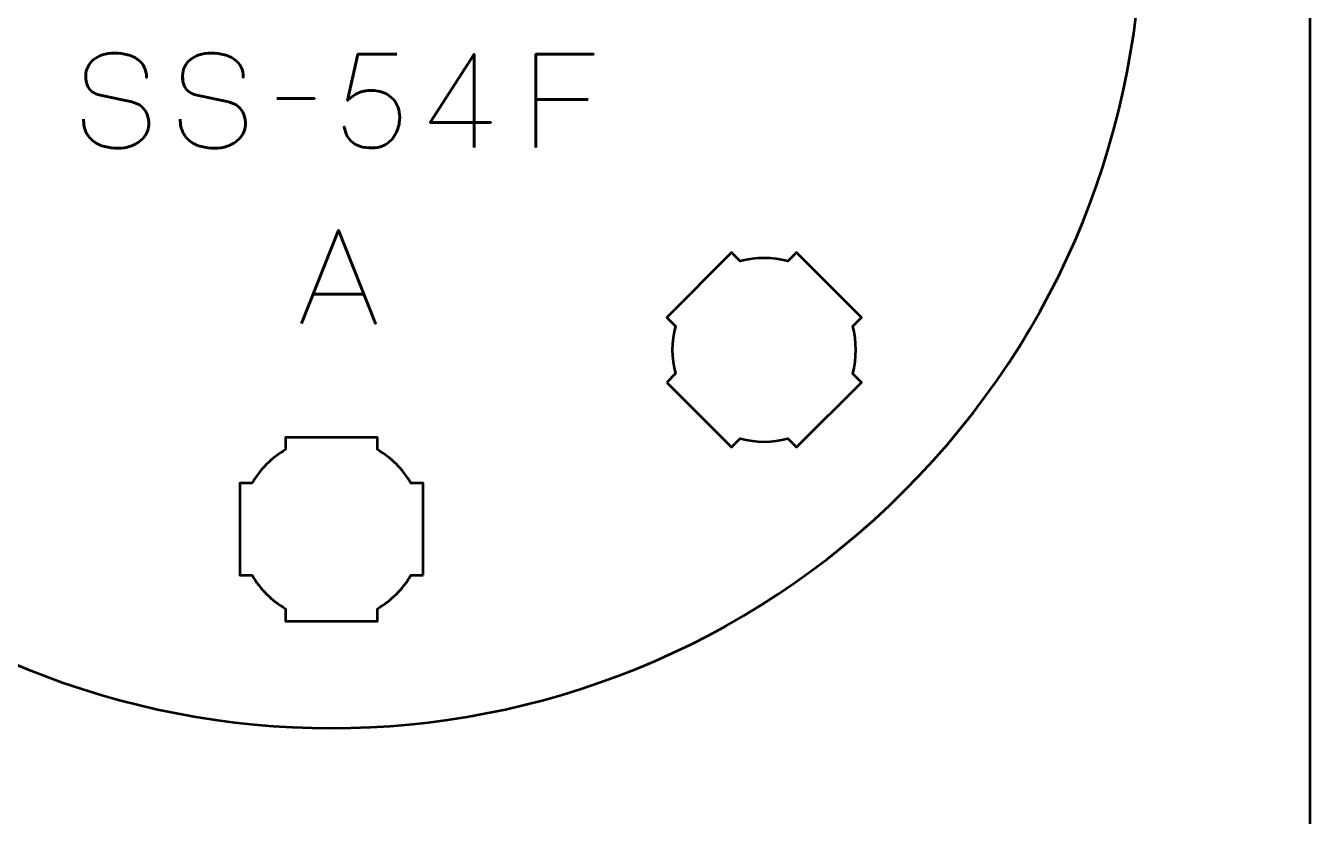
# Model space of a CAD drawing. Header units: centimetres. Extents: x -21 to 0, y -29.7 to 0.
# Drawn here: x -4.2 to 0, y -17.388 to -14.805 of the extents above; entities that cross this region are included whole.
import ezdxf

# ---------------------------------------------------------------- set-up
doc = ezdxf.new("R2010")
doc.units = ezdxf.units.CM
doc.header["$MEASUREMENT"] = 0
doc.layers.add('Layer 1', color=7, linetype='Continuous')

msp = doc.modelspace()

# ---------------------------------------------------------------- linework, layer by layer
at = {"layer": 'Layer 1', "color": 1, "lineweight": 53}
msp.add_open_spline([(-21.00003, -29.19995), (-21.00003, -29.19995), (-21.00003, -2.29992), (-21.00003, -2.29992), (-21.00003, -2.29992), (-21.00003, -2.21709), (-20.93286, -2.14992), (-20.85003, -2.14992), (-20.85003, -2.14992), (-20.7672, -2.14992), (-20.70003, -2.08275), (-20.70003, -1.99992), (-20.70003, -1.99992), (-20.70003, -1.91709), (-20.7672, -1.84992), (-20.85003, -1.84992), (-20.85003, -1.84992), (-20.93286, -1.84992), (-21.00003, -1.78275), (-21.00003, -1.69992), (-21.00003, -1.69992), (-21.00003, -1.61709), (-20.93286, -1.54992), (-20.85003, -1.54992), (-20.85003, -1.54992), (-20.7672, -1.54992), (-20.70003, -1.48275), (-20.70003, -1.39992), (-20.70003, -1.39992), (-20.70003, -1.31709), (-20.7672, -1.24992), (-20.85003, -1.24992), (-20.85003, -1.24992), (-20.93286, -1.24992), (-21.00003, -1.18275), (-21.00003, -1.09992), (-21.00003, -1.09992), (-21.00003, -1.09992), (-21.00003, -0.49992), (-21.00003, -0.49992), (-21.00003, -0.49992), (-21.00003, -0.22295), (-20.77694, 0.00004), (-20.49994, 0.00004), (-20.49994, 0.00004), (-20.49994, 0.00004), (-0.50008, 0.00004), (-0.50008, 0.00004), (-0.50008, 0.00004), (-0.22294, 0.00004), (0.00002, -0.22295), (0.00002, -0.49992), (0.00002, -0.49992), (0.00002, -0.49992), (0.00002, -29.19995), (0.00002, -29.19995), (0.00002, -29.19995), (0.00002, -29.47695), (-0.22294, -29.70004), (-0.50008, -29.70004), (-0.50008, -29.70004), (-0.50008, -29.70004), (-20.49994, -29.70004), (-20.49994, -29.70004), (-20.49994, -29.70004), (-20.77694, -29.70004), (-21.00003, -29.47695), (-21.00003, -29.19995)], degree=3, knots=[0, 0, 0, 0, 0.0588235, 0.0588235, 0.0588235, 0.0588235, 0.1176471, 0.1176471, 0.1176471, 0.1176471, 0.1764706, 0.1764706, 0.1764706, 0.1764706, 0.2352941, 0.2352941, 0.2352941, 0.2352941, 0.2941176, 0.2941176, 0.2941176, 0.2941176, 0.3529412, 0.3529412, 0.3529412, 0.3529412, 0.4117647, 0.4117647, 0.4117647, 0.4117647, 0.4705882, 0.4705882, 0.4705882, 0.4705882, 0.5294118, 0.5294118, 0.5294118, 0.5294118, 0.5882353, 0.5882353, 0.5882353, 0.5882353, 0.6470588, 0.6470588, 0.6470588, 0.6470588, 0.7058824, 0.7058824, 0.7058824, 0.7058824, 0.7647059, 0.7647059, 0.7647059, 0.7647059, 0.8235294, 0.8235294, 0.8235294, 0.8235294, 0.8823529, 0.8823529, 0.8823529, 0.8823529, 0.9411765, 0.9411765, 0.9411765, 0.9411765, 1, 1, 1, 1], dxfattribs=at)
at = {"layer": 'Layer 1', "color": 3, "lineweight": 53}
msp.add_open_spline([(-5.07383, -12.57613), (-4.03913, -11.54143), (-2.3609, -11.54143), (-1.32617, -12.57616), (-1.32617, -12.57616), (-0.29147, -13.61086), (-0.29147, -15.2891), (-1.32617, -16.3238), (-1.32617, -16.3238), (-2.3609, -17.35853), (-4.03913, -17.35853), (-5.07383, -16.32383), (-5.07383, -16.32383), (-6.10856, -15.2891), (-6.10856, -13.61086), (-5.07383, -12.57613)], degree=3, knots=[0, 0, 0, 0, 0.25, 0.25, 0.25, 0.25, 0.5, 0.5, 0.5, 0.5, 0.75, 0.75, 0.75, 0.75, 1, 1, 1, 1], dxfattribs=at)
at = {"layer": 'Layer 1', "color": 5, "lineweight": 53}
for points, knots in [([(-4.01074, -15.11053), (-4.0106, -15.1274), (-4.00764, -15.14186), (-4.00171, -15.15393), (-4.00171, -15.15393), (-3.99585, -15.16592), (-3.98767, -15.17573), (-3.97737, -15.18335), (-3.97737, -15.18335), (-3.967, -15.1909), (-3.95507, -15.19647), (-3.9416, -15.20007), (-3.9416, -15.20007), (-3.92819, -15.2036), (-3.9138, -15.20536), (-3.89856, -15.20536), (-3.89856, -15.20536), (-3.88318, -15.20529), (-3.86935, -15.20303), (-3.857, -15.19873), (-3.857, -15.19873), (-3.84472, -15.19442), (-3.83421, -15.18864), (-3.82539, -15.18137), (-3.82539, -15.18137), (-3.81664, -15.1741), (-3.80987, -15.16599), (-3.80507, -15.15696), (-3.80507, -15.15696), (-3.80027, -15.14793), (-3.79773, -15.13869), (-3.79738, -15.12916), (-3.79738, -15.12916), (-3.79696, -15.11667), (-3.79879, -15.10524), (-3.80281, -15.09494), (-3.80281, -15.09494), (-3.80684, -15.08464), (-3.81305, -15.07603), (-3.82144, -15.06898), (-3.82144, -15.06898), (-3.82977, -15.06192), (-3.84028, -15.05698), (-3.85284, -15.05423), (-3.85284, -15.05423), (-3.85284, -15.05423), (-3.95655, -15.03179), (-3.95655, -15.03179), (-3.95655, -15.03179), (-3.96629, -15.02975), (-3.97469, -15.02629), (-3.9816, -15.02149), (-3.9816, -15.02149), (-3.98852, -15.01663), (-3.99388, -15.00992), (-3.99755, -15.00131), (-3.99755, -15.00131), (-4.00122, -14.99278), (-4.00312, -14.98191), (-4.00312, -14.96872), (-4.00312, -14.96872), (-4.00312, -14.9587), (-4.00107, -14.94925), (-3.99691, -14.94036), (-3.99691, -14.94036), (-3.99282, -14.93147), (-3.98675, -14.92363), (-3.97878, -14.91672), (-3.97878, -14.91672), (-3.97081, -14.90988), (-3.96093, -14.90451), (-3.94922, -14.90063), (-3.94922, -14.90063), (-3.93743, -14.89668), (-3.92396, -14.89471), (-3.90872, -14.89464), (-3.90872, -14.89464), (-3.89341, -14.89464), (-3.87937, -14.8964), (-3.86653, -14.89993), (-3.86653, -14.89993), (-3.85376, -14.90346), (-3.84268, -14.90854), (-3.83337, -14.91531), (-3.83337, -14.91531), (-3.82405, -14.92208), (-3.81686, -14.93041), (-3.81192, -14.94014), (-3.81192, -14.94014), (-3.80698, -14.94995), (-3.80465, -14.96117), (-3.805, -14.9738), (-3.805, -14.9738), (-3.80465, -14.96117), (-3.80698, -14.94995), (-3.81192, -14.94014), (-3.81192, -14.94014), (-3.81686, -14.93041), (-3.82405, -14.92208), (-3.83337, -14.91531), (-3.83337, -14.91531), (-3.84268, -14.90854), (-3.85376, -14.90346), (-3.86653, -14.89993), (-3.86653, -14.89993), (-3.87937, -14.8964), (-3.89341, -14.89464), (-3.90872, -14.89464), (-3.90872, -14.89464), (-3.92396, -14.89471), (-3.93743, -14.89668), (-3.94922, -14.90063), (-3.94922, -14.90063), (-3.96093, -14.90451), (-3.97081, -14.90988), (-3.97878, -14.91672), (-3.97878, -14.91672), (-3.98675, -14.92363), (-3.99282, -14.93147), (-3.99691, -14.94036), (-3.99691, -14.94036), (-4.00107, -14.94925), (-4.00312, -14.9587), (-4.00312, -14.96872), (-4.00312, -14.96872), (-4.00312, -14.98191), (-4.00129, -14.99278), (-3.99776, -15.00124), (-3.99776, -15.00124), (-3.99416, -15.00978), (-3.98887, -15.01641), (-3.98195, -15.02128), (-3.98195, -15.02128), (-3.97504, -15.02608), (-3.96657, -15.02961), (-3.95655, -15.03179), (-3.95655, -15.03179), (-3.95655, -15.03179), (-3.85284, -15.05423), (-3.85284, -15.05423), (-3.85284, -15.05423), (-3.84, -15.05698), (-3.82941, -15.06192), (-3.82109, -15.06898), (-3.82109, -15.06898), (-3.81269, -15.07603), (-3.80655, -15.08464), (-3.8026, -15.09494), (-3.8026, -15.09494), (-3.79872, -15.10524), (-3.79696, -15.11667), (-3.79738, -15.12916), (-3.79738, -15.12916), (-3.79773, -15.13869), (-3.80027, -15.14793), (-3.80507, -15.15696), (-3.80507, -15.15696), (-3.80987, -15.16599), (-3.81664, -15.1741), (-3.82539, -15.18137), (-3.82539, -15.18137), (-3.83421, -15.18864), (-3.84472, -15.19442), (-3.857, -15.19873), (-3.857, -15.19873), (-3.86935, -15.20303), (-3.88318, -15.20529), (-3.89856, -15.20536), (-3.89856, -15.20536), (-3.9138, -15.20536), (-3.92819, -15.2036), (-3.9416, -15.20007), (-3.9416, -15.20007), (-3.95507, -15.19647), (-3.967, -15.1909), (-3.97737, -15.18335), (-3.97737, -15.18335), (-3.98767, -15.17573), (-3.99585, -15.16592), (-4.00171, -15.15393), (-4.00171, -15.15393), (-4.00764, -15.14186), (-4.0106, -15.1274), (-4.01074, -15.11053)], [0, 0, 0, 0, 0.0217391, 0.0217391, 0.0217391, 0.0217391, 0.0434783, 0.0434783, 0.0434783, 0.0434783, 0.0652174, 0.0652174, 0.0652174, 0.0652174, 0.0869565, 0.0869565, 0.0869565, 0.0869565, 0.1086957, 0.1086957, 0.1086957, 0.1086957, 0.1304348, 0.1304348, 0.1304348, 0.1304348, 0.1521739, 0.1521739, 0.1521739, 0.1521739, 0.173913, 0.173913, 0.173913, 0.173913, 0.1956522, 0.1956522, 0.1956522, 0.1956522, 0.2173913, 0.2173913, 0.2173913, 0.2173913, 0.2391304, 0.2391304, 0.2391304, 0.2391304, 0.2608696, 0.2608696, 0.2608696, 0.2608696, 0.2826087, 0.2826087, 0.2826087, 0.2826087, 0.3043478, 0.3043478, 0.3043478, 0.3043478, 0.326087, 0.326087, 0.326087, 0.326087, 0.3478261, 0.3478261, 0.3478261, 0.3478261, 0.3695652, 0.3695652, 0.3695652, 0.3695652, 0.3913043, 0.3913043, 0.3913043, 0.3913043, 0.4130435, 0.4130435, 0.4130435, 0.4130435, 0.4347826, 0.4347826, 0.4347826, 0.4347826, 0.4565217, 0.4565217, 0.4565217, 0.4565217, 0.4782609, 0.4782609, 0.4782609, 0.4782609, 0.5, 0.5, 0.5, 0.5, 0.5217391, 0.5217391, 0.5217391, 0.5217391, 0.5434783, 0.5434783, 0.5434783, 0.5434783, 0.5652174, 0.5652174, 0.5652174, 0.5652174, 0.5869565, 0.5869565, 0.5869565, 0.5869565, 0.6086957, 0.6086957, 0.6086957, 0.6086957, 0.6304348, 0.6304348, 0.6304348, 0.6304348, 0.6521739, 0.6521739, 0.6521739, 0.6521739, 0.673913, 0.673913, 0.673913, 0.673913, 0.6956522, 0.6956522, 0.6956522, 0.6956522, 0.7173913, 0.7173913, 0.7173913, 0.7173913, 0.7391304, 0.7391304, 0.7391304, 0.7391304, 0.7608696, 0.7608696, 0.7608696, 0.7608696, 0.7826087, 0.7826087, 0.7826087, 0.7826087, 0.8043478, 0.8043478, 0.8043478, 0.8043478, 0.826087, 0.826087, 0.826087, 0.826087, 0.8478261, 0.8478261, 0.8478261, 0.8478261, 0.8695652, 0.8695652, 0.8695652, 0.8695652, 0.8913043, 0.8913043, 0.8913043, 0.8913043, 0.9130435, 0.9130435, 0.9130435, 0.9130435, 0.9347826, 0.9347826, 0.9347826, 0.9347826, 0.9565217, 0.9565217, 0.9565217, 0.9565217, 0.9782609, 0.9782609, 0.9782609, 0.9782609, 1, 1, 1, 1]), ([(-3.69451, -15.11053), (-3.69437, -15.1274), (-3.69141, -15.14186), (-3.68548, -15.15393), (-3.68548, -15.15393), (-3.67962, -15.16592), (-3.67144, -15.17573), (-3.66114, -15.18335), (-3.66114, -15.18335), (-3.65077, -15.1909), (-3.63884, -15.19647), (-3.62537, -15.20007), (-3.62537, -15.20007), (-3.61196, -15.2036), (-3.59757, -15.20536), (-3.58233, -15.20536), (-3.58233, -15.20536), (-3.56695, -15.20529), (-3.55312, -15.20303), (-3.54077, -15.19873), (-3.54077, -15.19873), (-3.52849, -15.19442), (-3.51798, -15.18864), (-3.50916, -15.18137), (-3.50916, -15.18137), (-3.50041, -15.1741), (-3.49364, -15.16599), (-3.48884, -15.15696), (-3.48884, -15.15696), (-3.48404, -15.14793), (-3.4815, -15.13869), (-3.48115, -15.12916), (-3.48115, -15.12916), (-3.48073, -15.11667), (-3.48256, -15.10524), (-3.48658, -15.09494), (-3.48658, -15.09494), (-3.49061, -15.08464), (-3.49682, -15.07603), (-3.50521, -15.06898), (-3.50521, -15.06898), (-3.51354, -15.06192), (-3.52405, -15.05698), (-3.53661, -15.05423), (-3.53661, -15.05423), (-3.53661, -15.05423), (-3.64032, -15.03179), (-3.64032, -15.03179), (-3.64032, -15.03179), (-3.65006, -15.02975), (-3.65846, -15.02629), (-3.66537, -15.02149), (-3.66537, -15.02149), (-3.67229, -15.01663), (-3.67765, -15.00992), (-3.68132, -15.00131), (-3.68132, -15.00131), (-3.68499, -14.99278), (-3.68689, -14.98191), (-3.68689, -14.96872), (-3.68689, -14.96872), (-3.68689, -14.9587), (-3.68484, -14.94925), (-3.68068, -14.94036), (-3.68068, -14.94036), (-3.67659, -14.93147), (-3.67052, -14.92363), (-3.66255, -14.91672), (-3.66255, -14.91672), (-3.65458, -14.90988), (-3.6447, -14.90451), (-3.63299, -14.90063), (-3.63299, -14.90063), (-3.6212, -14.89668), (-3.60773, -14.89471), (-3.59249, -14.89464), (-3.59249, -14.89464), (-3.57718, -14.89464), (-3.56314, -14.8964), (-3.5503, -14.89993), (-3.5503, -14.89993), (-3.53753, -14.90346), (-3.52645, -14.90854), (-3.51714, -14.91531), (-3.51714, -14.91531), (-3.50782, -14.92208), (-3.50063, -14.93041), (-3.49569, -14.94014), (-3.49569, -14.94014), (-3.49075, -14.94995), (-3.48842, -14.96117), (-3.48877, -14.9738), (-3.48877, -14.9738), (-3.48842, -14.96117), (-3.49075, -14.94995), (-3.49569, -14.94014), (-3.49569, -14.94014), (-3.50063, -14.93041), (-3.50782, -14.92208), (-3.51714, -14.91531), (-3.51714, -14.91531), (-3.52645, -14.90854), (-3.53753, -14.90346), (-3.5503, -14.89993), (-3.5503, -14.89993), (-3.56314, -14.8964), (-3.57718, -14.89464), (-3.59249, -14.89464), (-3.59249, -14.89464), (-3.60773, -14.89471), (-3.6212, -14.89668), (-3.63299, -14.90063), (-3.63299, -14.90063), (-3.6447, -14.90451), (-3.65458, -14.90988), (-3.66255, -14.91672), (-3.66255, -14.91672), (-3.67052, -14.92363), (-3.67659, -14.93147), (-3.68068, -14.94036), (-3.68068, -14.94036), (-3.68484, -14.94925), (-3.68689, -14.9587), (-3.68689, -14.96872), (-3.68689, -14.96872), (-3.68689, -14.98191), (-3.68506, -14.99278), (-3.68153, -15.00124), (-3.68153, -15.00124), (-3.67793, -15.00978), (-3.67264, -15.01641), (-3.66572, -15.02128), (-3.66572, -15.02128), (-3.65881, -15.02608), (-3.65034, -15.02961), (-3.64032, -15.03179), (-3.64032, -15.03179), (-3.64032, -15.03179), (-3.53661, -15.05423), (-3.53661, -15.05423), (-3.53661, -15.05423), (-3.52377, -15.05698), (-3.51318, -15.06192), (-3.50486, -15.06898), (-3.50486, -15.06898), (-3.49646, -15.07603), (-3.49032, -15.08464), (-3.48637, -15.09494), (-3.48637, -15.09494), (-3.48249, -15.10524), (-3.48073, -15.11667), (-3.48115, -15.12916), (-3.48115, -15.12916), (-3.4815, -15.13869), (-3.48404, -15.14793), (-3.48884, -15.15696), (-3.48884, -15.15696), (-3.49364, -15.16599), (-3.50041, -15.1741), (-3.50916, -15.18137), (-3.50916, -15.18137), (-3.51798, -15.18864), (-3.52849, -15.19442), (-3.54077, -15.19873), (-3.54077, -15.19873), (-3.55312, -15.20303), (-3.56695, -15.20529), (-3.58233, -15.20536), (-3.58233, -15.20536), (-3.59757, -15.20536), (-3.61196, -15.2036), (-3.62537, -15.20007), (-3.62537, -15.20007), (-3.63884, -15.19647), (-3.65077, -15.1909), (-3.66114, -15.18335), (-3.66114, -15.18335), (-3.67144, -15.17573), (-3.67962, -15.16592), (-3.68548, -15.15393), (-3.68548, -15.15393), (-3.69141, -15.14186), (-3.69437, -15.1274), (-3.69451, -15.11053)], [0, 0, 0, 0, 0.0217391, 0.0217391, 0.0217391, 0.0217391, 0.0434783, 0.0434783, 0.0434783, 0.0434783, 0.0652174, 0.0652174, 0.0652174, 0.0652174, 0.0869565, 0.0869565, 0.0869565, 0.0869565, 0.1086957, 0.1086957, 0.1086957, 0.1086957, 0.1304348, 0.1304348, 0.1304348, 0.1304348, 0.1521739, 0.1521739, 0.1521739, 0.1521739, 0.173913, 0.173913, 0.173913, 0.173913, 0.1956522, 0.1956522, 0.1956522, 0.1956522, 0.2173913, 0.2173913, 0.2173913, 0.2173913, 0.2391304, 0.2391304, 0.2391304, 0.2391304, 0.2608696, 0.2608696, 0.2608696, 0.2608696, 0.2826087, 0.2826087, 0.2826087, 0.2826087, 0.3043478, 0.3043478, 0.3043478, 0.3043478, 0.326087, 0.326087, 0.326087, 0.326087, 0.3478261, 0.3478261, 0.3478261, 0.3478261, 0.3695652, 0.3695652, 0.3695652, 0.3695652, 0.3913043, 0.3913043, 0.3913043, 0.3913043, 0.4130435, 0.4130435, 0.4130435, 0.4130435, 0.4347826, 0.4347826, 0.4347826, 0.4347826, 0.4565217, 0.4565217, 0.4565217, 0.4565217, 0.4782609, 0.4782609, 0.4782609, 0.4782609, 0.5, 0.5, 0.5, 0.5, 0.5217391, 0.5217391, 0.5217391, 0.5217391, 0.5434783, 0.5434783, 0.5434783, 0.5434783, 0.5652174, 0.5652174, 0.5652174, 0.5652174, 0.5869565, 0.5869565, 0.5869565, 0.5869565, 0.6086957, 0.6086957, 0.6086957, 0.6086957, 0.6304348, 0.6304348, 0.6304348, 0.6304348, 0.6521739, 0.6521739, 0.6521739, 0.6521739, 0.673913, 0.673913, 0.673913, 0.673913, 0.6956522, 0.6956522, 0.6956522, 0.6956522, 0.7173913, 0.7173913, 0.7173913, 0.7173913, 0.7391304, 0.7391304, 0.7391304, 0.7391304, 0.7608696, 0.7608696, 0.7608696, 0.7608696, 0.7826087, 0.7826087, 0.7826087, 0.7826087, 0.8043478, 0.8043478, 0.8043478, 0.8043478, 0.826087, 0.826087, 0.826087, 0.826087, 0.8478261, 0.8478261, 0.8478261, 0.8478261, 0.8695652, 0.8695652, 0.8695652, 0.8695652, 0.8913043, 0.8913043, 0.8913043, 0.8913043, 0.9130435, 0.9130435, 0.9130435, 0.9130435, 0.9347826, 0.9347826, 0.9347826, 0.9347826, 0.9565217, 0.9565217, 0.9565217, 0.9565217, 0.9782609, 0.9782609, 0.9782609, 0.9782609, 1, 1, 1, 1]), ([(-2.9867, -14.8976), (-2.9867, -14.8976), (-3.1137, -14.8976), (-3.1137, -14.8976), (-3.1137, -14.8976), (-3.1137, -14.8976), (-3.14757, -15.04915), (-3.14757, -15.04915), (-3.14757, -15.04915), (-3.14164, -15.04407), (-3.136, -15.03949), (-3.13056, -15.03546), (-3.13056, -15.03546), (-3.1252, -15.03144), (-3.11956, -15.02806), (-3.11356, -15.02523), (-3.11356, -15.02523), (-3.10763, -15.02241), (-3.10086, -15.02029), (-3.09324, -15.01881), (-3.09324, -15.01881), (-3.08569, -15.01733), (-3.07666, -15.01655), (-3.06629, -15.01655), (-3.06629, -15.01655), (-3.05782, -15.01655), (-3.04935, -15.01768), (-3.04089, -15.02001), (-3.04089, -15.02001), (-3.03242, -15.02227), (-3.02438, -15.02573), (-3.01676, -15.03031), (-3.01676, -15.03031), (-3.00907, -15.03497), (-3.00229, -15.04076), (-2.99637, -15.04774), (-2.99637, -15.04774), (-2.99037, -15.05473), (-2.98564, -15.06291), (-2.98226, -15.07229), (-2.98226, -15.07229), (-2.9788, -15.08168), (-2.97704, -15.09233), (-2.97697, -15.10418), (-2.97697, -15.10418), (-2.97689, -15.10856), (-2.97739, -15.11406), (-2.97838, -15.12055), (-2.97838, -15.12055), (-2.97929, -15.12704), (-2.98099, -15.1341), (-2.98339, -15.14158), (-2.98339, -15.14158), (-2.98578, -15.14906), (-2.98917, -15.15647), (-2.99347, -15.1638), (-2.99347, -15.1638), (-2.99778, -15.17114), (-3.00328, -15.17784), (-3.00991, -15.18391), (-3.00991, -15.18391), (-3.01655, -15.18998), (-3.02459, -15.19485), (-3.03397, -15.19852), (-3.03397, -15.19852), (-3.04343, -15.20211), (-3.05451, -15.20402), (-3.06713, -15.20409), (-3.06713, -15.20409), (-3.08223, -15.20402), (-3.09493, -15.2024), (-3.10523, -15.19936), (-3.10523, -15.19936), (-3.11554, -15.19626), (-3.12393, -15.19224), (-3.13042, -15.18716), (-3.13042, -15.18716), (-3.13698, -15.18208), (-3.14206, -15.1765), (-3.14573, -15.17044), (-3.14573, -15.17044), (-3.1494, -15.16437), (-3.15215, -15.1583), (-3.15399, -15.15223), (-3.15399, -15.15223), (-3.15582, -15.14616), (-3.15723, -15.14059), (-3.15815, -15.13551), (-3.15815, -15.13551), (-3.15723, -15.14059), (-3.15582, -15.14616), (-3.15399, -15.15223), (-3.15399, -15.15223), (-3.15215, -15.1583), (-3.1494, -15.16437), (-3.14573, -15.17044), (-3.14573, -15.17044), (-3.14206, -15.1765), (-3.13698, -15.18208), (-3.13042, -15.18716), (-3.13042, -15.18716), (-3.12393, -15.19224), (-3.11554, -15.19626), (-3.10523, -15.19936), (-3.10523, -15.19936), (-3.09493, -15.2024), (-3.08223, -15.20402), (-3.06713, -15.20409), (-3.06713, -15.20409), (-3.05451, -15.20402), (-3.04343, -15.20211), (-3.03397, -15.19852), (-3.03397, -15.19852), (-3.02459, -15.19485), (-3.01655, -15.18998), (-3.00991, -15.18391), (-3.00991, -15.18391), (-3.00328, -15.17784), (-2.99778, -15.17114), (-2.99347, -15.1638), (-2.99347, -15.1638), (-2.98917, -15.15647), (-2.98578, -15.14906), (-2.98339, -15.14158), (-2.98339, -15.14158), (-2.98099, -15.1341), (-2.97929, -15.12704), (-2.97838, -15.12055), (-2.97838, -15.12055), (-2.97739, -15.11406), (-2.97689, -15.10856), (-2.97697, -15.10418), (-2.97697, -15.10418), (-2.97704, -15.09233), (-2.9788, -15.08168), (-2.98226, -15.07229), (-2.98226, -15.07229), (-2.98564, -15.06291), (-2.99037, -15.05473), (-2.99637, -15.04774), (-2.99637, -15.04774), (-3.00229, -15.04076), (-3.00907, -15.03497), (-3.01676, -15.03031), (-3.01676, -15.03031), (-3.02438, -15.02573), (-3.03242, -15.02227), (-3.04089, -15.02001), (-3.04089, -15.02001), (-3.04935, -15.01768), (-3.05782, -15.01655), (-3.06629, -15.01655), (-3.06629, -15.01655), (-3.07666, -15.01655), (-3.08569, -15.01733), (-3.09324, -15.01881), (-3.09324, -15.01881), (-3.10086, -15.02029), (-3.10763, -15.02241), (-3.11356, -15.02523), (-3.11356, -15.02523), (-3.11956, -15.02806), (-3.1252, -15.03144), (-3.13056, -15.03546), (-3.13056, -15.03546), (-3.136, -15.03949), (-3.14164, -15.04407), (-3.14757, -15.04915), (-3.14757, -15.04915), (-3.14757, -15.04915), (-3.1137, -14.8976), (-3.1137, -14.8976), (-3.1137, -14.8976), (-3.1137, -14.8976), (-2.9867, -14.8976), (-2.9867, -14.8976)], [0, 0, 0, 0, 0.0227273, 0.0227273, 0.0227273, 0.0227273, 0.0454545, 0.0454545, 0.0454545, 0.0454545, 0.0681818, 0.0681818, 0.0681818, 0.0681818, 0.0909091, 0.0909091, 0.0909091, 0.0909091, 0.1136364, 0.1136364, 0.1136364, 0.1136364, 0.1363636, 0.1363636, 0.1363636, 0.1363636, 0.1590909, 0.1590909, 0.1590909, 0.1590909, 0.1818182, 0.1818182, 0.1818182, 0.1818182, 0.2045455, 0.2045455, 0.2045455, 0.2045455, 0.2272727, 0.2272727, 0.2272727, 0.2272727, 0.25, 0.25, 0.25, 0.25, 0.2727273, 0.2727273, 0.2727273, 0.2727273, 0.2954545, 0.2954545, 0.2954545, 0.2954545, 0.3181818, 0.3181818, 0.3181818, 0.3181818, 0.3409091, 0.3409091, 0.3409091, 0.3409091, 0.3636364, 0.3636364, 0.3636364, 0.3636364, 0.3863636, 0.3863636, 0.3863636, 0.3863636, 0.4090909, 0.4090909, 0.4090909, 0.4090909, 0.4318182, 0.4318182, 0.4318182, 0.4318182, 0.4545455, 0.4545455, 0.4545455, 0.4545455, 0.4772727, 0.4772727, 0.4772727, 0.4772727, 0.5, 0.5, 0.5, 0.5, 0.5227273, 0.5227273, 0.5227273, 0.5227273, 0.5454545, 0.5454545, 0.5454545, 0.5454545, 0.5681818, 0.5681818, 0.5681818, 0.5681818, 0.5909091, 0.5909091, 0.5909091, 0.5909091, 0.6136364, 0.6136364, 0.6136364, 0.6136364, 0.6363636, 0.6363636, 0.6363636, 0.6363636, 0.6590909, 0.6590909, 0.6590909, 0.6590909, 0.6818182, 0.6818182, 0.6818182, 0.6818182, 0.7045455, 0.7045455, 0.7045455, 0.7045455, 0.7272727, 0.7272727, 0.7272727, 0.7272727, 0.75, 0.75, 0.75, 0.75, 0.7727273, 0.7727273, 0.7727273, 0.7727273, 0.7954545, 0.7954545, 0.7954545, 0.7954545, 0.8181818, 0.8181818, 0.8181818, 0.8181818, 0.8409091, 0.8409091, 0.8409091, 0.8409091, 0.8636364, 0.8636364, 0.8636364, 0.8636364, 0.8863636, 0.8863636, 0.8863636, 0.8863636, 0.9090909, 0.9090909, 0.9090909, 0.9090909, 0.9318182, 0.9318182, 0.9318182, 0.9318182, 0.9545455, 0.9545455, 0.9545455, 0.9545455, 0.9772727, 0.9772727, 0.9772727, 0.9772727, 1, 1, 1, 1]), ([(-2.73313, -15.20282), (-2.73313, -15.20282), (-2.73313, -14.8976), (-2.73313, -14.8976), (-2.73313, -14.8976), (-2.73313, -14.8976), (-2.87706, -15.12154), (-2.87706, -15.12154), (-2.87706, -15.12154), (-2.87706, -15.12154), (-2.67894, -15.12154), (-2.67894, -15.12154), (-2.67894, -15.12154), (-2.67894, -15.12154), (-2.87706, -15.12154), (-2.87706, -15.12154), (-2.87706, -15.12154), (-2.87706, -15.12154), (-2.73313, -14.8976), (-2.73313, -14.8976), (-2.73313, -14.8976), (-2.73313, -14.8976), (-2.73313, -15.20282), (-2.73313, -15.20282)], [0, 0, 0, 0, 0.1666667, 0.1666667, 0.1666667, 0.1666667, 0.3333333, 0.3333333, 0.3333333, 0.3333333, 0.5, 0.5, 0.5, 0.5, 0.6666667, 0.6666667, 0.6666667, 0.6666667, 0.8333333, 0.8333333, 0.8333333, 0.8333333, 1, 1, 1, 1]), ([(-2.53247, -15.20282), (-2.53247, -15.20282), (-2.53247, -14.8976), (-2.53247, -14.8976), (-2.53247, -14.8976), (-2.53247, -14.8976), (-2.34324, -14.8976), (-2.34324, -14.8976), (-2.34324, -14.8976), (-2.34324, -14.8976), (-2.53247, -14.8976), (-2.53247, -14.8976), (-2.53247, -14.8976), (-2.53247, -14.8976), (-2.53247, -15.20282), (-2.53247, -15.20282)], [0, 0, 0, 0, 0.25, 0.25, 0.25, 0.25, 0.5, 0.5, 0.5, 0.5, 0.75, 0.75, 0.75, 0.75, 1, 1, 1, 1]), ([(-3.37828, -15.04322), (-3.37828, -15.04322), (-3.25509, -15.04322), (-3.25509, -15.04322), (-3.25509, -15.04322), (-3.25509, -15.04322), (-3.37828, -15.04322), (-3.37828, -15.04322)], [0, 0, 0, 0, 0.5, 0.5, 0.5, 0.5, 1, 1, 1, 1]), ([(-2.3606, -15.04576), (-2.3606, -15.04576), (-2.53247, -15.04576), (-2.53247, -15.04576), (-2.53247, -15.04576), (-2.53247, -15.04576), (-2.3606, -15.04576), (-2.3606, -15.04576)], [0, 0, 0, 0, 0.5, 0.5, 0.5, 0.5, 1, 1, 1, 1]), ([(-3.29848, -15.77813), (-3.29848, -15.77813), (-3.17741, -15.47291), (-3.17741, -15.47291), (-3.17741, -15.47291), (-3.17741, -15.47291), (-3.05591, -15.77813), (-3.05591, -15.77813), (-3.05591, -15.77813), (-3.05591, -15.77813), (-3.17741, -15.47291), (-3.17741, -15.47291), (-3.17741, -15.47291), (-3.17741, -15.47291), (-3.29848, -15.77813), (-3.29848, -15.77813)], [0, 0, 0, 0, 0.25, 0.25, 0.25, 0.25, 0.5, 0.5, 0.5, 0.5, 0.75, 0.75, 0.75, 0.75, 1, 1, 1, 1]), ([(-3.26038, -15.68203), (-3.26038, -15.68203), (-3.09444, -15.68203), (-3.09444, -15.68203), (-3.09444, -15.68203), (-3.09444, -15.68203), (-3.26038, -15.68203), (-3.26038, -15.68203)], [0, 0, 0, 0, 0.5, 0.5, 0.5, 0.5, 1, 1, 1, 1])]:
    msp.add_open_spline(points, degree=3, knots=knots, dxfattribs=at)
at = {"layer": 'Layer 1', "lineweight": 53}
for points in [[(-2.10404, -15.97022), (-2.10404, -15.97022), (-2.07562, -15.9418), (-2.07562, -15.9418), (-2.07562, -15.9418), (-2.08919, -15.89099), (-2.08917, -15.83733), (-2.0756, -15.78653), (-2.0756, -15.78653), (-2.0756, -15.78653), (-2.10404, -15.75809), (-2.10404, -15.75809), (-2.10404, -15.75809), (-2.10404, -15.75809), (-1.89191, -15.54596), (-1.89191, -15.54596), (-1.89191, -15.54596), (-1.89191, -15.54596), (-1.86349, -15.57438), (-1.86349, -15.57438), (-1.86349, -15.57438), (-1.81268, -15.5608), (-1.75898, -15.56077), (-1.70815, -15.57433), (-1.70815, -15.57433), (-1.70815, -15.57433), (-1.67978, -15.54596), (-1.67978, -15.54596), (-1.67978, -15.54596), (-1.67978, -15.54596), (-1.57695, -15.64878), (-1.57695, -15.64878), (-1.57695, -15.64878), (-1.57695, -15.64878), (-1.57362, -15.65203), (-1.57362, -15.65203), (-1.57362, -15.65203), (-1.57362, -15.65203), (-1.57038, -15.65535), (-1.57038, -15.65535), (-1.57038, -15.65535), (-1.57038, -15.65535), (-1.46765, -15.75809), (-1.46765, -15.75809), (-1.46765, -15.75809), (-1.46765, -15.75809), (-1.49598, -15.78642), (-1.49598, -15.78642), (-1.49598, -15.78642), (-1.48239, -15.83728), (-1.48238, -15.89103), (-1.49597, -15.94189), (-1.49597, -15.94189), (-1.49597, -15.94189), (-1.46765, -15.97022), (-1.46765, -15.97022), (-1.46765, -15.97022), (-1.46765, -15.97022), (-1.56896, -16.07154), (-1.56896, -16.07154), (-1.56896, -16.07154), (-1.56896, -16.07154), (-1.57362, -16.07631), (-1.57362, -16.07631), (-1.57362, -16.07631), (-1.57362, -16.07631), (-1.5784, -16.08098), (-1.5784, -16.08098), (-1.5784, -16.08098), (-1.5784, -16.08098), (-1.67978, -16.18235), (-1.67978, -16.18235), (-1.67978, -16.18235), (-1.67978, -16.18235), (-1.70813, -16.154), (-1.70813, -16.154), (-1.70813, -16.154), (-1.75897, -16.16756), (-1.81269, -16.16755), (-1.86352, -16.15396), (-1.86352, -16.15396), (-1.86352, -16.15396), (-1.89191, -16.18235), (-1.89191, -16.18235), (-1.89191, -16.18235), (-1.89191, -16.18235), (-2.10404, -15.97022), (-2.10404, -15.97022)], [(-2.89999, -16.59996), (-2.89999, -16.59996), (-2.94019, -16.59996), (-2.94019, -16.59996), (-2.94019, -16.59996), (-2.96652, -16.64548), (-3.00448, -16.68341), (-3.04999, -16.70974), (-3.04999, -16.70974), (-3.04999, -16.70974), (-3.04999, -16.74996), (-3.04999, -16.74996), (-3.04999, -16.74996), (-3.04999, -16.74996), (-3.34999, -16.74996), (-3.34999, -16.74996), (-3.34999, -16.74996), (-3.34999, -16.74996), (-3.34999, -16.70977), (-3.34999, -16.70977), (-3.34999, -16.70977), (-3.39552, -16.68344), (-3.43351, -16.64549), (-3.45987, -16.59996), (-3.45987, -16.59996), (-3.45987, -16.59996), (-3.49999, -16.59996), (-3.49999, -16.59996), (-3.49999, -16.59996), (-3.49999, -16.59996), (-3.49999, -16.45454), (-3.49999, -16.45454), (-3.49999, -16.45454), (-3.49999, -16.45454), (-3.50005, -16.44989), (-3.50005, -16.44989), (-3.50005, -16.44989), (-3.50005, -16.44989), (-3.49999, -16.44525), (-3.49999, -16.44525), (-3.49999, -16.44525), (-3.49999, -16.44525), (-3.49999, -16.29996), (-3.49999, -16.29996), (-3.49999, -16.29996), (-3.49999, -16.29996), (-3.45992, -16.29996), (-3.45992, -16.29996), (-3.45992, -16.29996), (-3.43357, -16.25439), (-3.39557, -16.21638), (-3.34999, -16.19002), (-3.34999, -16.19002), (-3.34999, -16.19002), (-3.34999, -16.14996), (-3.34999, -16.14996), (-3.34999, -16.14996), (-3.34999, -16.14996), (-3.20671, -16.14996), (-3.20671, -16.14996), (-3.20671, -16.14996), (-3.20671, -16.14996), (-3.20004, -16.14988), (-3.20004, -16.14988), (-3.20004, -16.14988), (-3.20004, -16.14988), (-3.19336, -16.14996), (-3.19336, -16.14996), (-3.19336, -16.14996), (-3.19336, -16.14996), (-3.04999, -16.14996), (-3.04999, -16.14996), (-3.04999, -16.14996), (-3.04999, -16.14996), (-3.04999, -16.19006), (-3.04999, -16.19006), (-3.04999, -16.19006), (-3.00445, -16.21642), (-2.96647, -16.25441), (-2.94014, -16.29996), (-2.94014, -16.29996), (-2.94014, -16.29996), (-2.89999, -16.29996), (-2.89999, -16.29996), (-2.89999, -16.29996), (-2.89999, -16.29996), (-2.89999, -16.59996), (-2.89999, -16.59996)]]:
    msp.add_open_spline(points, degree=3, knots=[0, 0, 0, 0, 0.0454545, 0.0454545, 0.0454545, 0.0454545, 0.0909091, 0.0909091, 0.0909091, 0.0909091, 0.1363636, 0.1363636, 0.1363636, 0.1363636, 0.1818182, 0.1818182, 0.1818182, 0.1818182, 0.2272727, 0.2272727, 0.2272727, 0.2272727, 0.2727273, 0.2727273, 0.2727273, 0.2727273, 0.3181818, 0.3181818, 0.3181818, 0.3181818, 0.3636364, 0.3636364, 0.3636364, 0.3636364, 0.4090909, 0.4090909, 0.4090909, 0.4090909, 0.4545455, 0.4545455, 0.4545455, 0.4545455, 0.5, 0.5, 0.5, 0.5, 0.5454545, 0.5454545, 0.5454545, 0.5454545, 0.5909091, 0.5909091, 0.5909091, 0.5909091, 0.6363636, 0.6363636, 0.6363636, 0.6363636, 0.6818182, 0.6818182, 0.6818182, 0.6818182, 0.7272727, 0.7272727, 0.7272727, 0.7272727, 0.7727273, 0.7727273, 0.7727273, 0.7727273, 0.8181818, 0.8181818, 0.8181818, 0.8181818, 0.8636364, 0.8636364, 0.8636364, 0.8636364, 0.9090909, 0.9090909, 0.9090909, 0.9090909, 0.9545455, 0.9545455, 0.9545455, 0.9545455, 1, 1, 1, 1], dxfattribs=at)

doc.saveas('drawing.dxf')
